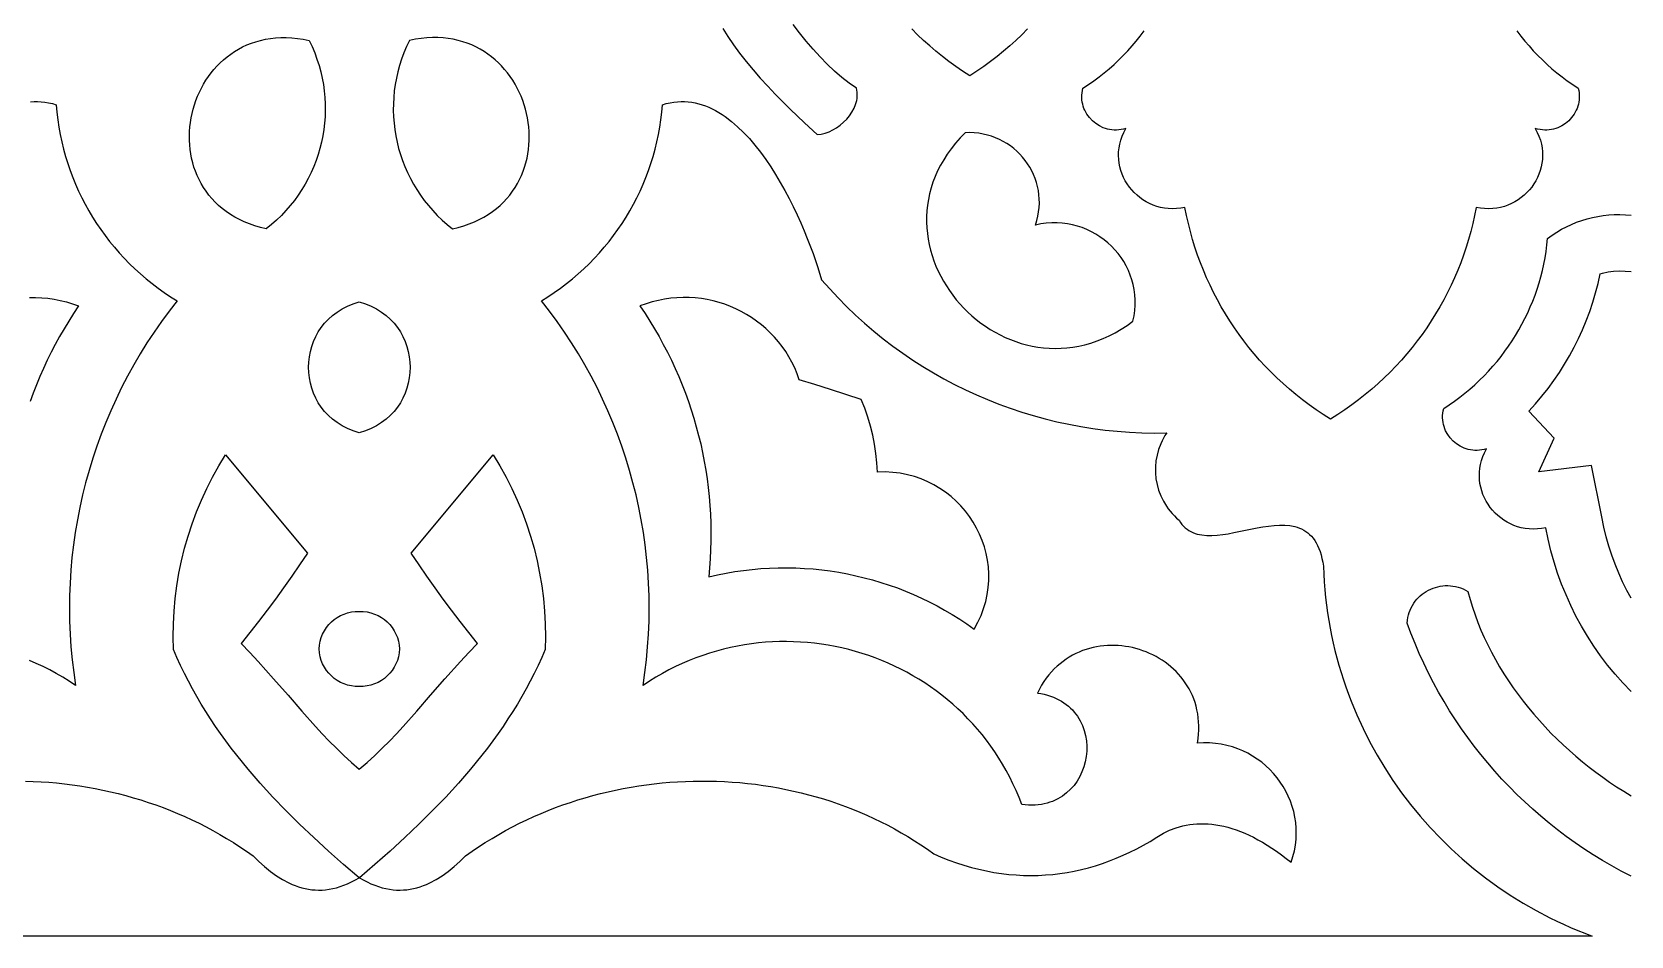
# Model space of a CAD drawing. Extents: x 50 to 3710, y -977 to -877.
# Drawn here: x 2404.8 to 2490, y -977.1 to -928.9 of the extents above; entities that cross this region are included whole.
import ezdxf

# ---------------------------------------------------------------- set-up
doc = ezdxf.new("R2010")
doc.units = 0
doc.layers.add('LAYER_1', color=18, linetype='CONTINUOUS')

msp = doc.modelspace()

# ---------------------------------------------------------------- linework, layer by layer
at = {"layer": 'LAYER_1'}
for points in [[(2441.572, -928.699), (2441.84, -929.126), (2442.14, -929.561), (2442.468, -930.004), (2442.82, -930.449), (2443.191, -930.894), (2443.577, -931.336), (2443.972, -931.77), (2444.372, -932.195), (2444.772, -932.606), (2445.168, -933), (2445.928, -933.724), (2446.614, -934.341), (2446.822, -934.319), (2447.031, -934.27), (2447.24, -934.196), (2447.445, -934.099), (2447.645, -933.981), (2447.836, -933.844), (2448.015, -933.69), (2448.182, -933.521), (2448.331, -933.34), (2448.462, -933.147), (2448.572, -932.946), (2448.657, -932.738), (2448.716, -932.525), (2448.734, -932.417), (2448.745, -932.309), (2448.748, -932.2), (2448.742, -932.092), (2448.728, -931.984), (2448.705, -931.876), (2448.313, -931.607), (2447.921, -931.303), (2447.53, -930.966), (2447.143, -930.601), (2446.762, -930.211), (2446.389, -929.8), (2446.025, -929.371), (2445.673, -928.927), (2445.334, -928.473)], [(2457.821, -928.717), (2457.514, -929.025), (2457.197, -929.326), (2456.871, -929.62), (2456.537, -929.906), (2456.194, -930.185), (2455.843, -930.456), (2455.483, -930.72), (2455.115, -930.975), (2454.738, -931.222), (2454.362, -930.975), (2453.994, -930.72), (2453.634, -930.456), (2453.283, -930.185), (2452.94, -929.906), (2452.606, -929.62), (2452.28, -929.326), (2451.963, -929.025), (2451.655, -928.717)], [(2483.908, -928.822), (2484.114, -929.094), (2484.328, -929.361), (2484.55, -929.623), (2484.78, -929.878), (2485.017, -930.127), (2485.261, -930.37), (2485.513, -930.606), (2485.772, -930.835), (2486.038, -931.058), (2486.312, -931.273), (2486.592, -931.482), (2486.879, -931.683), (2487.172, -931.876), (2487.2, -932.002), (2487.219, -932.127), (2487.228, -932.251), (2487.229, -932.373), (2487.222, -932.493), (2487.206, -932.611), (2487.183, -932.726), (2487.152, -932.839), (2487.113, -932.949), (2487.068, -933.055), (2486.958, -933.257), (2486.823, -933.443), (2486.666, -933.61), (2486.489, -933.757), (2486.294, -933.881), (2486.084, -933.98), (2485.974, -934.019), (2485.861, -934.052), (2485.745, -934.077), (2485.627, -934.094), (2485.507, -934.104), (2485.385, -934.106), (2485.261, -934.099), (2485.137, -934.084), (2485.011, -934.06), (2484.884, -934.026), (2484.992, -934.23), (2485.082, -934.436), (2485.154, -934.643), (2485.208, -934.851), (2485.246, -935.058), (2485.267, -935.265), (2485.273, -935.47), (2485.263, -935.673), (2485.238, -935.873), (2485.199, -936.07), (2485.147, -936.263), (2485.08, -936.451), (2485.002, -936.634), (2484.91, -936.811), (2484.807, -936.981), (2484.693, -937.144), (2484.568, -937.299), (2484.432, -937.445), (2484.287, -937.582), (2484.132, -937.71), (2483.968, -937.826), (2483.797, -937.932), (2483.617, -938.026), (2483.43, -938.107), (2483.236, -938.175), (2483.036, -938.229), (2482.83, -938.269), (2482.618, -938.294), (2482.402, -938.303), (2482.182, -938.296), (2481.957, -938.271), (2481.729, -938.229), (2481.645, -938.662), (2481.549, -939.091), (2481.442, -939.517), (2481.325, -939.939), (2481.196, -940.357), (2481.057, -940.771), (2480.908, -941.18), (2480.748, -941.585), (2480.578, -941.986), (2480.397, -942.382), (2480.206, -942.772), (2480.005, -943.158), (2479.793, -943.538), (2479.572, -943.913), (2479.341, -944.282), (2479.1, -944.646), (2478.849, -945.003), (2478.589, -945.354), (2478.319, -945.699), (2478.039, -946.037), (2477.75, -946.369), (2477.452, -946.694), (2477.144, -947.012), (2476.827, -947.322), (2476.501, -947.625), (2476.166, -947.921), (2475.822, -948.209), (2475.47, -948.489), (2475.108, -948.761), (2474.738, -949.025), (2474.359, -949.28), (2473.971, -949.527), (2473.584, -949.28), (2473.205, -949.025), (2472.835, -948.761), (2472.473, -948.489), (2472.12, -948.209), (2471.776, -947.921), (2471.441, -947.625), (2471.115, -947.322), (2470.799, -947.012), (2470.491, -946.694), (2470.192, -946.369), (2469.903, -946.037), (2469.624, -945.699), (2469.354, -945.354), (2469.093, -945.003), (2468.843, -944.646), (2468.602, -944.282), (2468.37, -943.913), (2468.149, -943.538), (2467.938, -943.158), (2467.737, -942.772), (2467.546, -942.382), (2467.365, -941.986), (2467.195, -941.585), (2467.035, -941.18), (2466.885, -940.771), (2466.746, -940.357), (2466.618, -939.939), (2466.5, -939.517), (2466.394, -939.091), (2466.298, -938.662), (2466.213, -938.229), (2465.985, -938.271), (2465.761, -938.296), (2465.541, -938.303), (2465.324, -938.294), (2465.113, -938.269), (2464.907, -938.229), (2464.707, -938.175), (2464.513, -938.107), (2464.326, -938.026), (2464.146, -937.932), (2463.974, -937.826), (2463.811, -937.71), (2463.656, -937.582), (2463.511, -937.445), (2463.375, -937.299), (2463.25, -937.144), (2463.135, -936.981), (2463.032, -936.811), (2462.941, -936.634), (2462.862, -936.451), (2462.796, -936.263), (2462.743, -936.07), (2462.704, -935.873), (2462.68, -935.673), (2462.67, -935.47), (2462.675, -935.265), (2462.697, -935.058), (2462.734, -934.851), (2462.789, -934.643), (2462.861, -934.436), (2462.95, -934.23), (2463.058, -934.026), (2462.932, -934.06), (2462.806, -934.084), (2462.681, -934.099), (2462.558, -934.106), (2462.435, -934.104), (2462.315, -934.094), (2462.197, -934.077), (2462.081, -934.052), (2461.968, -934.019), (2461.858, -933.98), (2461.648, -933.881), (2461.454, -933.757), (2461.277, -933.61), (2461.12, -933.443), (2460.985, -933.257), (2460.874, -933.055), (2460.829, -932.949), (2460.791, -932.839), (2460.76, -932.726), (2460.736, -932.611), (2460.721, -932.493), (2460.713, -932.373), (2460.714, -932.251), (2460.724, -932.127), (2460.743, -932.002), (2460.77, -931.876), (2461.064, -931.683), (2461.351, -931.482), (2461.631, -931.273), (2461.904, -931.058), (2462.17, -930.835), (2462.429, -930.606), (2462.681, -930.37), (2462.926, -930.127), (2463.163, -929.878), (2463.392, -929.623), (2463.614, -929.361), (2463.828, -929.094), (2464.034, -928.822)], [(2404.407, -968.822), (2404.823, -968.835), (2405.238, -968.856), (2405.654, -968.885), (2406.068, -968.921), (2406.483, -968.965), (2406.896, -969.016), (2407.308, -969.075), (2407.72, -969.142), (2408.13, -969.217), (2408.539, -969.299), (2408.946, -969.389), (2409.352, -969.487), (2409.755, -969.592), (2410.157, -969.705), (2410.557, -969.826), (2410.954, -969.955), (2411.349, -970.091), (2411.741, -970.234), (2412.131, -970.386), (2412.517, -970.545), (2412.901, -970.712), (2413.281, -970.886), (2413.658, -971.069), (2414.032, -971.259), (2414.402, -971.456), (2414.768, -971.661), (2415.13, -971.874), (2415.488, -972.095), (2415.842, -972.323), (2416.191, -972.559), (2416.536, -972.803), (2416.842, -973.102), (2417.152, -973.381), (2417.468, -973.637), (2417.788, -973.869), (2418.115, -974.074), (2418.447, -974.25), (2418.616, -974.327), (2418.786, -974.396), (2418.959, -974.457), (2419.133, -974.509), (2419.308, -974.552), (2419.486, -974.586), (2419.666, -974.611), (2419.847, -974.627), (2420.031, -974.632), (2420.217, -974.628), (2420.405, -974.613), (2420.595, -974.588), (2420.787, -974.551), (2420.982, -974.504), (2421.179, -974.445), (2421.379, -974.374), (2421.581, -974.292), (2421.785, -974.197), (2421.992, -974.09), (2422.202, -973.97), (2421.368, -973.26), (2420.56, -972.549), (2419.777, -971.835), (2419.022, -971.118), (2418.294, -970.396), (2417.594, -969.669), (2416.922, -968.934), (2416.281, -968.191), (2415.971, -967.816), (2415.669, -967.438), (2415.375, -967.058), (2415.089, -966.676), (2414.81, -966.29), (2414.54, -965.901), (2414.278, -965.509), (2414.024, -965.113), (2413.778, -964.714), (2413.541, -964.311), (2413.312, -963.905), (2413.091, -963.494), (2412.879, -963.08), (2412.676, -962.661), (2412.482, -962.238), (2412.297, -961.81), (2412.281, -961.124), (2412.292, -960.44), (2412.328, -959.759), (2412.39, -959.08), (2412.478, -958.405), (2412.59, -957.734), (2412.728, -957.068), (2412.891, -956.408), (2413.078, -955.755), (2413.29, -955.108), (2413.527, -954.47), (2413.787, -953.839), (2414.072, -953.218), (2414.38, -952.607), (2414.712, -952.006), (2415.067, -951.416), (2419.436, -956.666), (2419.021, -957.286), (2418.598, -957.902), (2418.168, -958.512), (2417.729, -959.116), (2417.283, -959.715), (2416.83, -960.309), (2416.368, -960.897), (2415.899, -961.479), (2416.366, -961.967), (2416.809, -962.443), (2417.636, -963.364), (2418.405, -964.246), (2419.139, -965.092), (2419.863, -965.905), (2420.227, -966.301), (2420.598, -966.69), (2420.978, -967.073), (2421.37, -967.45), (2421.778, -967.821), (2422.203, -968.187), (2422.628, -967.821), (2423.035, -967.45), (2423.427, -967.073), (2423.807, -966.69), (2424.178, -966.301), (2424.543, -965.905), (2425.266, -965.092), (2426, -964.246), (2426.769, -963.364), (2427.596, -962.443), (2428.039, -961.967), (2428.506, -961.479), (2428.037, -960.897), (2427.576, -960.309), (2427.122, -959.715), (2426.676, -959.116), (2426.238, -958.512), (2425.807, -957.902), (2425.384, -957.286), (2424.969, -956.666), (2429.338, -951.416), (2429.693, -952.006), (2430.025, -952.607), (2430.334, -953.218), (2430.618, -953.839), (2430.879, -954.47), (2431.115, -955.108), (2431.327, -955.755), (2431.515, -956.408), (2431.677, -957.068), (2431.815, -957.734), (2431.928, -958.405), (2432.015, -959.08), (2432.077, -959.759), (2432.113, -960.44), (2432.124, -961.124), (2432.108, -961.81), (2431.923, -962.238), (2431.729, -962.661), (2431.526, -963.08), (2431.314, -963.494), (2431.094, -963.905), (2430.865, -964.311), (2430.627, -964.714), (2430.382, -965.113), (2430.127, -965.509), (2429.865, -965.901), (2429.595, -966.29), (2429.316, -966.676), (2429.03, -967.058), (2428.736, -967.438), (2428.125, -968.191), (2427.483, -968.934), (2426.812, -969.669), (2426.112, -970.396), (2425.383, -971.118), (2424.628, -971.835), (2423.846, -972.549), (2423.037, -973.26), (2422.204, -973.97), (2422.413, -974.09), (2422.62, -974.197), (2422.825, -974.292), (2423.027, -974.374), (2423.226, -974.445), (2423.423, -974.504), (2423.618, -974.551), (2423.81, -974.588), (2424, -974.613), (2424.188, -974.628), (2424.374, -974.632), (2424.558, -974.627), (2424.74, -974.611), (2424.919, -974.586), (2425.097, -974.552), (2425.273, -974.509), (2425.447, -974.457), (2425.619, -974.396), (2425.789, -974.327), (2425.958, -974.25), (2426.291, -974.074), (2426.617, -973.869), (2426.938, -973.637), (2427.253, -973.381), (2427.563, -973.102), (2427.869, -972.803), (2428.214, -972.559), (2428.563, -972.323), (2428.917, -972.095), (2429.275, -971.874), (2429.637, -971.661), (2430.003, -971.456), (2430.373, -971.259), (2430.747, -971.069), (2431.124, -970.886), (2431.504, -970.712), (2431.888, -970.545), (2432.275, -970.386), (2432.664, -970.234), (2433.056, -970.091), (2433.451, -969.955), (2433.849, -969.826), (2434.248, -969.705), (2434.65, -969.592), (2435.054, -969.487), (2435.459, -969.389), (2435.866, -969.299), (2436.275, -969.217), (2436.685, -969.142), (2437.097, -969.075), (2437.509, -969.016), (2437.923, -968.965), (2438.337, -968.921), (2438.752, -968.885), (2439.167, -968.856), (2439.583, -968.835), (2439.998, -968.822), (2440.414, -968.817), (2440.83, -968.819), (2441.245, -968.829), (2441.66, -968.846), (2442.074, -968.871), (2442.488, -968.904), (2442.9, -968.945), (2443.312, -968.993), (2443.722, -969.049), (2444.132, -969.113), (2444.539, -969.184), (2444.945, -969.263), (2445.349, -969.35), (2445.751, -969.444), (2446.151, -969.546), (2446.549, -969.656), (2446.944, -969.773), (2447.337, -969.898), (2447.727, -970.031), (2448.115, -970.171), (2448.499, -970.319), (2448.88, -970.475), (2449.258, -970.639), (2449.632, -970.81), (2450.002, -970.988), (2450.369, -971.175), (2450.732, -971.369), (2451.091, -971.571), (2451.446, -971.78), (2451.796, -971.997), (2452.141, -972.222), (2452.482, -972.455), (2452.819, -972.695), (2453.223, -972.869), (2453.627, -973.028), (2454.03, -973.173), (2454.432, -973.304), (2454.833, -973.421), (2455.233, -973.523), (2455.632, -973.611), (2456.03, -973.686), (2456.426, -973.747), (2456.821, -973.794), (2457.215, -973.827), (2457.608, -973.847), (2457.999, -973.854), (2458.388, -973.847), (2458.776, -973.827), (2459.162, -973.795), (2459.546, -973.749), (2459.929, -973.691), (2460.309, -973.62), (2460.688, -973.536), (2461.065, -973.44), (2461.44, -973.332), (2461.812, -973.211), (2462.183, -973.078), (2462.551, -972.933), (2462.917, -972.777), (2463.28, -972.608), (2463.641, -972.428), (2464, -972.236), (2464.356, -972.033), (2464.709, -971.818), (2465.06, -971.593), (2465.393, -971.44), (2465.738, -971.313), (2465.915, -971.259), (2466.095, -971.213), (2466.278, -971.174), (2466.465, -971.142), (2466.654, -971.118), (2466.846, -971.102), (2467.041, -971.094), (2467.239, -971.095), (2467.441, -971.104), (2467.645, -971.121), (2467.853, -971.147), (2468.063, -971.183), (2468.277, -971.228), (2468.494, -971.282), (2468.715, -971.346), (2468.938, -971.42), (2469.165, -971.503), (2469.394, -971.598), (2469.627, -971.702), (2469.864, -971.818), (2470.103, -971.944), (2470.346, -972.081), (2470.592, -972.23), (2470.841, -972.39), (2471.094, -972.562), (2471.349, -972.746), (2471.609, -972.941), (2471.871, -973.15), (2471.968, -972.842), (2472.043, -972.536), (2472.097, -972.23), (2472.131, -971.925), (2472.144, -971.623), (2472.138, -971.323), (2472.113, -971.028), (2472.069, -970.736), (2472.008, -970.45), (2471.929, -970.169), (2471.833, -969.894), (2471.721, -969.626), (2471.593, -969.366), (2471.45, -969.115), (2471.292, -968.872), (2471.12, -968.639), (2470.934, -968.417), (2470.736, -968.206), (2470.524, -968.006), (2470.301, -967.819), (2470.066, -967.645), (2469.82, -967.485), (2469.564, -967.339), (2469.298, -967.209), (2469.022, -967.094), (2468.738, -966.996), (2468.445, -966.915), (2468.145, -966.852), (2467.837, -966.808), (2467.523, -966.783), (2467.202, -966.778), (2466.876, -966.793), (2466.912, -966.557), (2466.935, -966.324), (2466.948, -966.097), (2466.949, -965.873), (2466.94, -965.655), (2466.921, -965.441), (2466.892, -965.231), (2466.853, -965.027), (2466.805, -964.827), (2466.748, -964.632), (2466.681, -964.443), (2466.607, -964.259), (2466.524, -964.08), (2466.433, -963.906), (2466.335, -963.738), (2466.229, -963.575), (2466.117, -963.418), (2465.997, -963.267), (2465.872, -963.122), (2465.74, -962.982), (2465.602, -962.849), (2465.459, -962.722), (2465.31, -962.601), (2465.157, -962.486), (2464.999, -962.378), (2464.836, -962.276), (2464.669, -962.181), (2464.499, -962.092), (2464.325, -962.01), (2464.148, -961.936), (2463.968, -961.868), (2463.786, -961.807), (2463.601, -961.753), (2463.414, -961.706), (2463.226, -961.667), (2463.036, -961.635), (2462.845, -961.611), (2462.653, -961.594), (2462.461, -961.585), (2462.268, -961.584), (2462.076, -961.59), (2461.883, -961.605), (2461.692, -961.628), (2461.501, -961.658), (2461.312, -961.697), (2461.124, -961.745), (2460.938, -961.801), (2460.754, -961.865), (2460.573, -961.938), (2460.394, -962.019), (2460.219, -962.11), (2460.046, -962.209), (2459.878, -962.317), (2459.713, -962.435), (2459.552, -962.561), (2459.396, -962.697), (2459.245, -962.842), (2459.098, -962.997), (2458.957, -963.161), (2458.822, -963.334), (2458.693, -963.518), (2458.57, -963.711), (2458.453, -963.914), (2458.344, -964.127), (2458.529, -964.157), (2458.707, -964.194), (2458.878, -964.239), (2459.042, -964.29), (2459.199, -964.349), (2459.349, -964.414), (2459.492, -964.485), (2459.628, -964.562), (2459.758, -964.645), (2459.88, -964.734), (2459.996, -964.828), (2460.106, -964.926), (2460.208, -965.029), (2460.304, -965.137), (2460.477, -965.364), (2460.623, -965.606), (2460.744, -965.859), (2460.839, -966.122), (2460.909, -966.393), (2460.955, -966.67), (2460.976, -966.95), (2460.972, -967.231), (2460.945, -967.511), (2460.894, -967.788), (2460.82, -968.059), (2460.723, -968.323), (2460.604, -968.577), (2460.462, -968.819), (2460.298, -969.047), (2460.112, -969.259), (2459.905, -969.452), (2459.793, -969.541), (2459.676, -969.625), (2459.554, -969.703), (2459.427, -969.775), (2459.295, -969.841), (2459.157, -969.9), (2459.015, -969.952), (2458.867, -969.998), (2458.715, -970.036), (2458.557, -970.066), (2458.395, -970.089), (2458.228, -970.103), (2458.056, -970.109), (2457.879, -970.106), (2457.698, -970.095), (2457.511, -970.074), (2457.366, -969.697), (2457.21, -969.327), (2457.045, -968.965), (2456.87, -968.611), (2456.686, -968.264), (2456.493, -967.924), (2456.291, -967.592), (2456.08, -967.269), (2455.861, -966.953), (2455.633, -966.644), (2455.398, -966.344), (2455.155, -966.052), (2454.904, -965.768), (2454.646, -965.493), (2454.381, -965.225), (2454.109, -964.966), (2453.83, -964.715), (2453.545, -964.473), (2453.253, -964.239), (2452.956, -964.014), (2452.653, -963.798), (2452.344, -963.59), (2452.03, -963.392), (2451.711, -963.202), (2451.387, -963.021), (2451.059, -962.849), (2450.726, -962.687), (2450.388, -962.533), (2450.047, -962.389), (2449.702, -962.254), (2449.353, -962.128), (2449.002, -962.012), (2448.647, -961.906), (2448.289, -961.809), (2447.928, -961.722), (2447.565, -961.644), (2447.2, -961.577), (2446.833, -961.519), (2446.464, -961.471), (2446.094, -961.433), (2445.722, -961.405), (2445.35, -961.388), (2444.976, -961.381), (2444.602, -961.384), (2444.227, -961.397), (2443.852, -961.421), (2443.477, -961.455), (2443.103, -961.5), (2442.728, -961.556), (2442.355, -961.622), (2441.982, -961.699), (2441.611, -961.788), (2441.241, -961.886), (2440.872, -961.996), (2440.506, -962.118), (2440.141, -962.25), (2439.779, -962.393), (2439.419, -962.548), (2439.062, -962.714), (2438.707, -962.892), (2438.356, -963.081), (2438.009, -963.281), (2437.664, -963.493), (2437.324, -963.717), (2437.425, -963.035), (2437.507, -962.351), (2437.571, -961.668), (2437.617, -960.984), (2437.645, -960.301), (2437.655, -959.619), (2437.648, -958.937), (2437.622, -958.258), (2437.579, -957.58), (2437.518, -956.903), (2437.44, -956.23), (2437.345, -955.559), (2437.232, -954.891), (2437.102, -954.226), (2436.954, -953.565), (2436.79, -952.909), (2436.609, -952.256), (2436.411, -951.608), (2436.196, -950.965), (2435.964, -950.328), (2435.716, -949.696), (2435.451, -949.07), (2435.17, -948.451), (2434.872, -947.838), (2434.559, -947.232), (2434.228, -946.633), (2433.882, -946.042), (2433.52, -945.459), (2433.142, -944.884), (2432.748, -944.318), (2432.338, -943.761), (2431.913, -943.212), (2432.259, -942.996), (2432.597, -942.77), (2432.927, -942.535), (2433.249, -942.291), (2433.563, -942.038), (2433.868, -941.777), (2434.164, -941.508), (2434.452, -941.231), (2434.73, -940.946), (2435, -940.653), (2435.26, -940.353), (2435.512, -940.046), (2435.753, -939.732), (2435.985, -939.411), (2436.208, -939.084), (2436.42, -938.751), (2436.623, -938.412), (2436.815, -938.067), (2436.997, -937.716), (2437.169, -937.36), (2437.33, -936.999), (2437.48, -936.633), (2437.619, -936.263), (2437.748, -935.888), (2437.865, -935.509), (2437.972, -935.125), (2438.066, -934.738), (2438.15, -934.348), (2438.221, -933.954), (2438.281, -933.557), (2438.329, -933.157), (2438.365, -932.755), (2438.565, -932.697), (2438.763, -932.651), (2438.961, -932.617), (2439.156, -932.596), (2439.35, -932.586), (2439.542, -932.588), (2439.733, -932.601), (2439.922, -932.624), (2440.109, -932.659), (2440.294, -932.703), (2440.478, -932.757), (2440.659, -932.821), (2440.839, -932.895), (2441.017, -932.977), (2441.193, -933.068), (2441.367, -933.168), (2441.539, -933.276), (2441.709, -933.392), (2442.043, -933.645), (2442.369, -933.927), (2442.686, -934.234), (2442.994, -934.564), (2443.293, -934.916), (2443.583, -935.285), (2443.863, -935.671), (2444.133, -936.07), (2444.393, -936.481), (2444.643, -936.9), (2444.882, -937.326), (2445.111, -937.757), (2445.328, -938.189), (2445.534, -938.62), (2445.728, -939.049), (2445.911, -939.472), (2446.082, -939.888), (2446.386, -940.687), (2446.639, -941.427), (2446.84, -942.088), (2447.274, -942.58), (2447.72, -943.058), (2448.179, -943.522), (2448.649, -943.972), (2449.131, -944.408), (2449.624, -944.83), (2450.129, -945.237), (2450.643, -945.629), (2451.168, -946.007), (2451.702, -946.37), (2452.246, -946.718), (2452.799, -947.05), (2453.361, -947.367), (2453.931, -947.669), (2454.509, -947.955), (2455.095, -948.225), (2455.689, -948.479), (2456.289, -948.716), (2456.896, -948.938), (2457.509, -949.143), (2458.129, -949.331), (2458.754, -949.502), (2459.384, -949.657), (2460.019, -949.794), (2460.659, -949.914), (2461.303, -950.017), (2461.951, -950.102), (2462.602, -950.169), (2463.257, -950.219), (2463.915, -950.25), (2464.575, -950.263), (2465.237, -950.258), (2465.147, -950.397), (2465.064, -950.54), (2464.989, -950.685), (2464.921, -950.832), (2464.807, -951.133), (2464.722, -951.44), (2464.665, -951.752), (2464.637, -952.067), (2464.638, -952.382), (2464.667, -952.695), (2464.724, -953.005), (2464.809, -953.309), (2464.921, -953.606), (2465.062, -953.893), (2465.229, -954.169), (2465.323, -954.302), (2465.424, -954.431), (2465.531, -954.557), (2465.645, -954.678), (2465.766, -954.795), (2465.894, -954.907), (2465.969, -955.025), (2466.049, -955.132), (2466.135, -955.228), (2466.226, -955.315), (2466.322, -955.392), (2466.423, -955.46), (2466.528, -955.519), (2466.638, -955.57), (2466.752, -955.613), (2466.87, -955.649), (2467.116, -955.698), (2467.377, -955.723), (2467.649, -955.725), (2467.931, -955.708), (2468.222, -955.675), (2468.52, -955.629), (2468.824, -955.574), (2469.441, -955.448), (2470.061, -955.322), (2470.368, -955.267), (2470.671, -955.221), (2470.968, -955.188), (2471.258, -955.172), (2471.54, -955.174), (2471.81, -955.198), (2472.069, -955.248), (2472.194, -955.284), (2472.314, -955.327), (2472.431, -955.378), (2472.544, -955.437), (2472.653, -955.505), (2472.757, -955.583), (2472.857, -955.669), (2472.952, -955.766), (2473.042, -955.873), (2473.127, -955.991), (2473.206, -956.12), (2473.28, -956.26), (2473.348, -956.413), (2473.41, -956.578), (2473.466, -956.755), (2473.515, -956.946), (2473.558, -957.15), (2473.594, -957.368), (2473.611, -957.787), (2473.636, -958.204), (2473.668, -958.619), (2473.709, -959.031), (2473.757, -959.442), (2473.814, -959.851), (2473.877, -960.257), (2473.949, -960.661), (2474.028, -961.063), (2474.114, -961.462), (2474.208, -961.858), (2474.309, -962.252), (2474.417, -962.643), (2474.533, -963.031), (2474.655, -963.416), (2474.785, -963.798), (2474.921, -964.177), (2475.065, -964.553), (2475.372, -965.295), (2475.706, -966.024), (2476.066, -966.738), (2476.452, -967.438), (2476.863, -968.122), (2477.299, -968.79), (2477.758, -969.442), (2478.241, -970.076), (2478.747, -970.692), (2479.275, -971.29), (2479.825, -971.868), (2480.396, -972.427), (2480.987, -972.965), (2481.599, -973.482), (2482.23, -973.977), (2482.88, -974.45), (2483.549, -974.9), (2484.235, -975.326), (2484.939, -975.728), (2485.659, -976.106), (2486.026, -976.285), (2486.396, -976.457), (2486.77, -976.623), (2487.148, -976.783), (2487.53, -976.936), (2487.916, -977.082), (2422.203, -977.082), (2356.489, -977.082)], [(2404.673, -932.601), (2404.863, -932.588), (2405.055, -932.586), (2405.249, -932.596), (2405.445, -932.617), (2405.642, -932.651), (2405.841, -932.697), (2406.041, -932.755), (2406.076, -933.157), (2406.124, -933.557), (2406.184, -933.954), (2406.256, -934.348), (2406.339, -934.738), (2406.434, -935.125), (2406.54, -935.509), (2406.657, -935.888), (2406.786, -936.263), (2406.925, -936.633), (2407.076, -936.999), (2407.237, -937.36), (2407.408, -937.716), (2407.59, -938.067), (2407.783, -938.412), (2407.985, -938.751), (2408.198, -939.084), (2408.42, -939.411), (2408.652, -939.732), (2408.894, -940.046), (2409.145, -940.353), (2409.405, -940.653), (2409.675, -940.946), (2409.954, -941.231), (2410.241, -941.508), (2410.538, -941.777), (2410.843, -942.038), (2411.156, -942.291), (2411.478, -942.535), (2411.808, -942.77), (2412.146, -942.996), (2412.492, -943.212), (2412.067, -943.761), (2411.657, -944.318), (2411.263, -944.884), (2410.885, -945.459), (2410.523, -946.042), (2410.177, -946.633), (2409.847, -947.232), (2409.533, -947.838), (2409.235, -948.451), (2408.954, -949.07), (2408.689, -949.696), (2408.441, -950.328), (2408.209, -950.965), (2407.995, -951.608), (2407.796, -952.256), (2407.615, -952.909), (2407.451, -953.565), (2407.304, -954.226), (2407.174, -954.891), (2407.061, -955.559), (2406.965, -956.23), (2406.887, -956.903), (2406.826, -957.58), (2406.783, -958.258), (2406.758, -958.937), (2406.75, -959.619), (2406.76, -960.301), (2406.788, -960.984), (2406.834, -961.668), (2406.898, -962.351), (2406.981, -963.035), (2407.081, -963.717), (2406.741, -963.493), (2406.397, -963.281), (2406.049, -963.081), (2405.698, -962.892), (2405.344, -962.714), (2404.986, -962.548), (2404.627, -962.393)], [(2489.987, -964.047), (2489.552, -963.59), (2489.136, -963.118), (2488.74, -962.633), (2488.363, -962.134), (2488.005, -961.623), (2487.668, -961.1), (2487.351, -960.565), (2487.054, -960.019), (2486.778, -959.462), (2486.523, -958.896), (2486.29, -958.319), (2486.077, -957.734), (2485.886, -957.14), (2485.717, -956.537), (2485.57, -955.927), (2485.446, -955.31), (2485.218, -955.352), (2484.994, -955.377), (2484.773, -955.384), (2484.557, -955.375), (2484.346, -955.35), (2484.14, -955.31), (2483.939, -955.256), (2483.746, -955.188), (2483.559, -955.107), (2483.379, -955.013), (2483.207, -954.907), (2483.043, -954.791), (2482.889, -954.663), (2482.743, -954.526), (2482.608, -954.38), (2482.483, -954.225), (2482.368, -954.062), (2482.265, -953.892), (2482.174, -953.715), (2482.095, -953.532), (2482.029, -953.344), (2481.976, -953.151), (2481.937, -952.954), (2481.912, -952.754), (2481.903, -952.551), (2481.908, -952.346), (2481.93, -952.139), (2481.967, -951.932), (2482.022, -951.724), (2482.094, -951.517), (2482.183, -951.311), (2482.291, -951.107), (2482.165, -951.141), (2482.039, -951.165), (2481.914, -951.18), (2481.79, -951.187), (2481.668, -951.185), (2481.548, -951.176), (2481.43, -951.158), (2481.314, -951.133), (2481.201, -951.1), (2481.091, -951.061), (2480.881, -950.962), (2480.686, -950.838), (2480.509, -950.691), (2480.352, -950.524), (2480.217, -950.338), (2480.107, -950.136), (2480.062, -950.03), (2480.024, -949.92), (2479.993, -949.807), (2479.969, -949.692), (2479.954, -949.574), (2479.946, -949.454), (2479.947, -949.332), (2479.957, -949.208), (2479.975, -949.083), (2480.003, -948.957), (2480.297, -948.764), (2480.584, -948.563), (2480.864, -948.355), (2481.137, -948.139), (2481.403, -947.916), (2481.662, -947.687), (2481.914, -947.451), (2482.159, -947.208), (2482.396, -946.959), (2482.625, -946.704), (2482.847, -946.443), (2483.061, -946.175), (2483.267, -945.903), (2483.465, -945.625), (2483.656, -945.341), (2483.838, -945.053), (2484.011, -944.759), (2484.176, -944.461), (2484.333, -944.158), (2484.481, -943.851), (2484.62, -943.54), (2484.751, -943.224), (2484.872, -942.905), (2484.985, -942.582), (2485.088, -942.255), (2485.182, -941.926), (2485.266, -941.593), (2485.341, -941.257), (2485.407, -940.918), (2485.462, -940.576), (2485.508, -940.233), (2485.544, -939.887), (2485.785, -939.711), (2486.033, -939.548), (2486.288, -939.398), (2486.549, -939.26), (2486.816, -939.135), (2487.088, -939.024), (2487.365, -938.925), (2487.646, -938.84), (2487.93, -938.768), (2488.219, -938.709), (2488.509, -938.665), (2488.802, -938.634), (2489.097, -938.616), (2489.393, -938.613), (2489.69, -938.624), (2489.987, -938.649)], [(2489.987, -959.06), (2489.765, -958.652), (2489.539, -958.196), (2489.33, -957.73), (2489.138, -957.257), (2488.963, -956.776), (2488.806, -956.287), (2488.667, -955.791), (2488.546, -955.288), (2488.432, -954.725), (2487.88, -951.989), (2485.07, -952.333), (2485.885, -950.541), (2484.544, -949.089), (2484.898, -948.7), (2485.238, -948.3), (2485.563, -947.889), (2485.873, -947.468), (2486.168, -947.038), (2486.447, -946.598), (2486.711, -946.149), (2486.959, -945.691), (2487.19, -945.226), (2487.405, -944.753), (2487.604, -944.272), (2487.786, -943.784), (2487.951, -943.29), (2488.099, -942.79), (2488.229, -942.285), (2488.341, -941.774), (2488.473, -941.73), (2488.762, -941.665), (2489.055, -941.627), (2489.353, -941.616), (2489.987, -941.655)], [(2404.619, -943.039), (2404.945, -943.035), (2405.274, -943.048), (2405.603, -943.077), (2405.932, -943.124), (2406.262, -943.188), (2406.59, -943.269), (2406.917, -943.369), (2407.242, -943.487), (2406.974, -943.887), (2406.716, -944.292), (2406.467, -944.701), (2406.228, -945.116), (2405.998, -945.534), (2405.778, -945.957), (2405.568, -946.384), (2405.367, -946.815), (2405.177, -947.25), (2404.996, -947.689), (2404.824, -948.131), (2404.663, -948.576)], [(2489.987, -973.893), (2489.47, -973.623), (2488.961, -973.342), (2488.459, -973.049), (2487.966, -972.745), (2487.48, -972.43), (2487.003, -972.104), (2486.534, -971.768), (2486.074, -971.421), (2485.622, -971.063), (2485.18, -970.696), (2484.746, -970.318), (2484.322, -969.931), (2483.908, -969.534), (2483.503, -969.128), (2483.107, -968.712), (2482.722, -968.287), (2482.347, -967.853), (2481.982, -967.411), (2481.628, -966.959), (2481.285, -966.5), (2480.952, -966.032), (2480.63, -965.556), (2480.32, -965.072), (2480.02, -964.581), (2479.733, -964.082), (2479.457, -963.575), (2479.193, -963.062), (2478.941, -962.541), (2478.701, -962.014), (2478.473, -961.479), (2478.258, -960.939), (2478.056, -960.392), (2478.069, -960.244), (2478.091, -960.101), (2478.122, -959.962), (2478.162, -959.828), (2478.211, -959.698), (2478.267, -959.574), (2478.331, -959.454), (2478.403, -959.34), (2478.481, -959.231), (2478.566, -959.128), (2478.657, -959.031), (2478.754, -958.94), (2478.856, -958.855), (2478.963, -958.777), (2479.074, -958.705), (2479.19, -958.641), (2479.31, -958.583), (2479.433, -958.533), (2479.559, -958.491), (2479.687, -958.456), (2479.818, -958.429), (2479.951, -958.41), (2480.085, -958.399), (2480.22, -958.397), (2480.357, -958.404), (2480.493, -958.42), (2480.629, -958.444), (2480.765, -958.478), (2480.9, -958.522), (2481.034, -958.575), (2481.166, -958.638), (2481.296, -958.712), (2481.409, -959.129), (2481.535, -959.543), (2481.673, -959.954), (2481.824, -960.361), (2481.988, -960.765), (2482.164, -961.165), (2482.351, -961.561), (2482.55, -961.953), (2482.76, -962.34), (2482.981, -962.723), (2483.213, -963.101), (2483.454, -963.474), (2483.706, -963.842), (2483.968, -964.205), (2484.238, -964.562), (2484.518, -964.913), (2484.807, -965.258), (2485.104, -965.598), (2485.409, -965.93), (2485.722, -966.257), (2486.043, -966.577), (2486.371, -966.89), (2486.706, -967.195), (2487.048, -967.494), (2487.396, -967.785), (2487.75, -968.069), (2488.11, -968.344), (2488.476, -968.612), (2488.847, -968.871), (2489.222, -969.122), (2489.603, -969.365), (2489.987, -969.599)]]:
    msp.add_lwpolyline(points, dxfattribs=at)
for points in [[(2417.24, -939.377), (2416.928, -939.3), (2416.629, -939.211), (2416.343, -939.111), (2416.071, -938.999), (2415.811, -938.877), (2415.564, -938.745), (2415.33, -938.603), (2415.108, -938.451), (2414.898, -938.291), (2414.701, -938.123), (2414.517, -937.946), (2414.344, -937.762), (2414.184, -937.571), (2414.035, -937.374), (2413.899, -937.17), (2413.774, -936.961), (2413.66, -936.747), (2413.559, -936.527), (2413.468, -936.304), (2413.389, -936.077), (2413.321, -935.847), (2413.265, -935.613), (2413.219, -935.378), (2413.184, -935.14), (2413.16, -934.901), (2413.147, -934.661), (2413.144, -934.421), (2413.152, -934.18), (2413.17, -933.939), (2413.199, -933.7), (2413.237, -933.462), (2413.286, -933.225), (2413.345, -932.991), (2413.413, -932.759), (2413.491, -932.531), (2413.579, -932.306), (2413.676, -932.085), (2413.783, -931.868), (2413.899, -931.657), (2414.025, -931.451), (2414.159, -931.251), (2414.303, -931.057), (2414.455, -930.87), (2414.617, -930.69), (2414.787, -930.518), (2414.965, -930.355), (2415.152, -930.199), (2415.348, -930.053), (2415.551, -929.917), (2415.763, -929.79), (2415.983, -929.674), (2416.211, -929.569), (2416.447, -929.476), (2416.69, -929.394), (2416.942, -929.324), (2417.2, -929.268), (2417.466, -929.224), (2417.74, -929.194), (2418.021, -929.179), (2418.309, -929.178), (2418.604, -929.192), (2418.905, -929.221), (2419.214, -929.267), (2419.529, -929.329), (2419.684, -929.656), (2419.824, -929.986), (2419.947, -930.32), (2420.056, -930.657), (2420.149, -930.996), (2420.226, -931.336), (2420.289, -931.679), (2420.336, -932.022), (2420.369, -932.366), (2420.387, -932.711), (2420.39, -933.054), (2420.378, -933.397), (2420.352, -933.739), (2420.312, -934.079), (2420.257, -934.417), (2420.188, -934.752), (2420.105, -935.084), (2420.008, -935.412), (2419.897, -935.737), (2419.772, -936.056), (2419.634, -936.371), (2419.482, -936.681), (2419.317, -936.984), (2419.138, -937.282), (2418.946, -937.572), (2418.741, -937.855), (2418.523, -938.131), (2418.292, -938.398), (2418.048, -938.657), (2417.791, -938.907), (2417.522, -939.147)], [(2427.165, -939.377), (2427.477, -939.3), (2427.776, -939.211), (2428.062, -939.111), (2428.335, -938.999), (2428.594, -938.877), (2428.841, -938.745), (2429.076, -938.603), (2429.298, -938.451), (2429.507, -938.291), (2429.704, -938.123), (2429.889, -937.946), (2430.061, -937.762), (2430.222, -937.571), (2430.37, -937.374), (2430.507, -937.17), (2430.632, -936.961), (2430.745, -936.747), (2430.847, -936.527), (2430.937, -936.304), (2431.016, -936.077), (2431.084, -935.847), (2431.141, -935.613), (2431.186, -935.378), (2431.221, -935.14), (2431.245, -934.901), (2431.258, -934.661), (2431.261, -934.421), (2431.253, -934.18), (2431.235, -933.939), (2431.207, -933.7), (2431.168, -933.462), (2431.119, -933.225), (2431.061, -932.991), (2430.992, -932.759), (2430.914, -932.531), (2430.826, -932.306), (2430.729, -932.085), (2430.622, -931.868), (2430.506, -931.657), (2430.38, -931.451), (2430.246, -931.251), (2430.102, -931.057), (2429.95, -930.87), (2429.789, -930.69), (2429.619, -930.518), (2429.44, -930.355), (2429.253, -930.199), (2429.058, -930.053), (2428.854, -929.917), (2428.642, -929.79), (2428.422, -929.674), (2428.194, -929.569), (2427.959, -929.476), (2427.715, -929.394), (2427.464, -929.324), (2427.205, -929.268), (2426.939, -929.224), (2426.665, -929.194), (2426.385, -929.179), (2426.097, -929.178), (2425.802, -929.192), (2425.5, -929.221), (2425.191, -929.267), (2424.876, -929.329), (2424.721, -929.656), (2424.582, -929.986), (2424.458, -930.32), (2424.35, -930.657), (2424.257, -930.996), (2424.179, -931.336), (2424.116, -931.679), (2424.069, -932.022), (2424.036, -932.366), (2424.018, -932.711), (2424.015, -933.054), (2424.027, -933.397), (2424.053, -933.739), (2424.093, -934.079), (2424.148, -934.417), (2424.217, -934.752), (2424.3, -935.084), (2424.397, -935.412), (2424.508, -935.737), (2424.633, -936.056), (2424.771, -936.371), (2424.923, -936.681), (2425.088, -936.984), (2425.267, -937.282), (2425.459, -937.572), (2425.664, -937.855), (2425.882, -938.131), (2426.114, -938.398), (2426.357, -938.657), (2426.614, -938.907), (2426.883, -939.147)], [(2463.44, -944.298), (2463.5, -944.009), (2463.54, -943.723), (2463.56, -943.44), (2463.561, -943.161), (2463.543, -942.886), (2463.507, -942.615), (2463.454, -942.35), (2463.385, -942.09), (2463.299, -941.838), (2463.197, -941.592), (2463.081, -941.354), (2462.95, -941.124), (2462.805, -940.903), (2462.648, -940.692), (2462.477, -940.49), (2462.295, -940.299), (2462.101, -940.12), (2461.897, -939.952), (2461.682, -939.796), (2461.458, -939.654), (2461.225, -939.525), (2460.983, -939.41), (2460.734, -939.311), (2460.477, -939.226), (2460.214, -939.157), (2459.945, -939.105), (2459.67, -939.07), (2459.391, -939.052), (2459.107, -939.053), (2458.82, -939.073), (2458.53, -939.112), (2458.237, -939.172), (2458.311, -938.938), (2458.37, -938.705), (2458.412, -938.472), (2458.439, -938.241), (2458.451, -938.01), (2458.448, -937.782), (2458.43, -937.557), (2458.399, -937.334), (2458.355, -937.115), (2458.297, -936.901), (2458.226, -936.69), (2458.143, -936.485), (2458.048, -936.286), (2457.942, -936.093), (2457.824, -935.906), (2457.696, -935.727), (2457.557, -935.555), (2457.408, -935.391), (2457.25, -935.237), (2457.082, -935.091), (2456.905, -934.955), (2456.72, -934.83), (2456.527, -934.715), (2456.326, -934.611), (2456.118, -934.52), (2455.903, -934.44), (2455.682, -934.373), (2455.454, -934.32), (2455.221, -934.281), (2454.982, -934.256), (2454.739, -934.245), (2454.491, -934.25), (2454.223, -934.53), (2453.975, -934.814), (2453.747, -935.102), (2453.539, -935.394), (2453.35, -935.689), (2453.18, -935.986), (2453.029, -936.286), (2452.895, -936.588), (2452.78, -936.891), (2452.681, -937.196), (2452.6, -937.501), (2452.536, -937.806), (2452.488, -938.112), (2452.456, -938.417), (2452.44, -938.721), (2452.439, -939.025), (2452.453, -939.326), (2452.482, -939.625), (2452.525, -939.922), (2452.581, -940.216), (2452.652, -940.507), (2452.735, -940.795), (2452.831, -941.078), (2452.94, -941.357), (2453.061, -941.631), (2453.194, -941.899), (2453.338, -942.162), (2453.493, -942.42), (2453.659, -942.67), (2453.835, -942.914), (2454.021, -943.151), (2454.217, -943.38), (2454.422, -943.601), (2454.636, -943.813), (2454.858, -944.017), (2455.089, -944.212), (2455.328, -944.397), (2455.574, -944.571), (2455.827, -944.736), (2456.087, -944.89), (2456.353, -945.032), (2456.626, -945.163), (2456.904, -945.282), (2457.188, -945.388), (2457.476, -945.482), (2457.77, -945.562), (2458.067, -945.629), (2458.369, -945.682), (2458.674, -945.721), (2458.982, -945.744), (2459.293, -945.753), (2459.607, -945.745), (2459.923, -945.722), (2460.241, -945.683), (2460.56, -945.626), (2460.88, -945.553), (2461.201, -945.462), (2461.523, -945.353), (2461.844, -945.225), (2462.165, -945.079), (2462.486, -944.913), (2462.805, -944.728), (2463.123, -944.523)], [(2422.203, -950.244), (2421.875, -950.142), (2421.569, -950.017), (2421.283, -949.872), (2421.019, -949.707), (2420.776, -949.524), (2420.554, -949.325), (2420.353, -949.111), (2420.174, -948.883), (2420.015, -948.644), (2419.878, -948.394), (2419.761, -948.135), (2419.666, -947.869), (2419.592, -947.596), (2419.539, -947.319), (2419.508, -947.04), (2419.497, -946.758), (2419.508, -946.477), (2419.539, -946.197), (2419.592, -945.92), (2419.666, -945.648), (2419.761, -945.382), (2419.878, -945.123), (2420.015, -944.873), (2420.174, -944.633), (2420.353, -944.406), (2420.554, -944.192), (2420.776, -943.992), (2421.019, -943.81), (2421.283, -943.645), (2421.569, -943.499), (2421.875, -943.375), (2422.203, -943.273), (2422.53, -943.375), (2422.837, -943.499), (2423.122, -943.645), (2423.386, -943.81), (2423.629, -943.992), (2423.851, -944.192), (2424.052, -944.406), (2424.232, -944.633), (2424.39, -944.873), (2424.528, -945.123), (2424.644, -945.382), (2424.739, -945.648), (2424.813, -945.92), (2424.866, -946.197), (2424.898, -946.477), (2424.908, -946.758), (2424.898, -947.04), (2424.866, -947.319), (2424.813, -947.596), (2424.739, -947.869), (2424.644, -948.135), (2424.528, -948.394), (2424.39, -948.644), (2424.232, -948.883), (2424.052, -949.111), (2423.851, -949.325), (2423.629, -949.524), (2423.386, -949.707), (2423.122, -949.872), (2422.837, -950.017), (2422.53, -950.142)], [(2440.826, -957.923), (2441.287, -957.819), (2441.748, -957.728), (2442.211, -957.649), (2442.675, -957.584), (2443.14, -957.531), (2443.605, -957.491), (2444.069, -957.463), (2444.534, -957.448), (2444.998, -957.445), (2445.462, -957.455), (2445.925, -957.477), (2446.386, -957.511), (2446.847, -957.558), (2447.305, -957.617), (2447.761, -957.688), (2448.216, -957.771), (2448.668, -957.867), (2449.117, -957.974), (2449.563, -958.093), (2450.006, -958.225), (2450.445, -958.368), (2450.881, -958.523), (2451.313, -958.689), (2451.741, -958.868), (2452.164, -959.058), (2452.582, -959.26), (2452.995, -959.473), (2453.403, -959.698), (2453.806, -959.934), (2454.203, -960.182), (2454.593, -960.441), (2454.978, -960.711), (2455.175, -960.351), (2455.342, -959.986), (2455.48, -959.617), (2455.59, -959.247), (2455.671, -958.875), (2455.726, -958.502), (2455.754, -958.131), (2455.756, -957.762), (2455.733, -957.396), (2455.686, -957.035), (2455.615, -956.678), (2455.521, -956.328), (2455.404, -955.986), (2455.266, -955.652), (2455.106, -955.327), (2454.927, -955.014), (2454.727, -954.712), (2454.508, -954.423), (2454.271, -954.148), (2454.016, -953.889), (2453.744, -953.645), (2453.456, -953.419), (2453.151, -953.211), (2452.832, -953.023), (2452.499, -952.855), (2452.151, -952.708), (2451.791, -952.585), (2451.418, -952.485), (2451.034, -952.41), (2450.638, -952.361), (2450.232, -952.339), (2449.817, -952.345), (2449.788, -951.847), (2449.736, -951.352), (2449.662, -950.86), (2449.566, -950.371), (2449.447, -949.888), (2449.307, -949.41), (2449.145, -948.938), (2448.961, -948.473), (2448.138, -948.2), (2447.313, -947.934), (2446.485, -947.675), (2445.654, -947.424), (2445.54, -947.102), (2445.409, -946.79), (2445.264, -946.489), (2445.104, -946.198), (2444.93, -945.918), (2444.744, -945.65), (2444.544, -945.392), (2444.333, -945.147), (2444.11, -944.914), (2443.876, -944.692), (2443.632, -944.484), (2443.378, -944.288), (2443.115, -944.105), (2442.843, -943.936), (2442.564, -943.781), (2442.277, -943.639), (2441.983, -943.511), (2441.683, -943.398), (2441.378, -943.3), (2441.067, -943.217), (2440.752, -943.149), (2440.433, -943.096), (2440.111, -943.06), (2439.787, -943.039), (2439.46, -943.035), (2439.132, -943.048), (2438.802, -943.077), (2438.473, -943.124), (2438.144, -943.188), (2437.815, -943.269), (2437.488, -943.369), (2437.163, -943.487), (2437.431, -943.887), (2437.689, -944.292), (2437.938, -944.701), (2438.177, -945.116), (2438.407, -945.534), (2438.627, -945.957), (2438.837, -946.384), (2439.038, -946.815), (2439.229, -947.25), (2439.41, -947.689), (2439.581, -948.131), (2439.742, -948.576), (2439.893, -949.024), (2440.035, -949.476), (2440.166, -949.93), (2440.287, -950.387), (2440.399, -950.846), (2440.5, -951.308), (2440.591, -951.771), (2440.671, -952.237), (2440.742, -952.705), (2440.802, -953.174), (2440.851, -953.645), (2440.891, -954.117), (2440.92, -954.591), (2440.938, -955.065), (2440.946, -955.54), (2440.943, -956.016), (2440.93, -956.492), (2440.906, -956.969), (2440.871, -957.446)], [(2422.203, -963.778), (2421.989, -963.773), (2421.781, -963.747), (2421.58, -963.701), (2421.387, -963.637), (2421.202, -963.555), (2421.027, -963.456), (2420.864, -963.342), (2420.712, -963.213), (2420.574, -963.07), (2420.45, -962.915), (2420.341, -962.748), (2420.249, -962.571), (2420.174, -962.383), (2420.117, -962.188), (2420.08, -961.985), (2420.064, -961.775), (2420.08, -961.565), (2420.117, -961.361), (2420.174, -961.166), (2420.249, -960.979), (2420.341, -960.801), (2420.45, -960.634), (2420.574, -960.479), (2420.712, -960.337), (2420.864, -960.208), (2421.027, -960.093), (2421.202, -959.995), (2421.387, -959.913), (2421.58, -959.848), (2421.781, -959.803), (2421.989, -959.777), (2422.203, -959.771), (2422.416, -959.777), (2422.624, -959.803), (2422.825, -959.848), (2423.019, -959.913), (2423.203, -959.995), (2423.378, -960.093), (2423.542, -960.208), (2423.693, -960.337), (2423.831, -960.479), (2423.956, -960.634), (2424.064, -960.801), (2424.157, -960.979), (2424.232, -961.166), (2424.288, -961.361), (2424.325, -961.565), (2424.341, -961.775), (2424.325, -961.985), (2424.288, -962.188), (2424.232, -962.383), (2424.157, -962.571), (2424.064, -962.748), (2423.956, -962.915), (2423.831, -963.07), (2423.693, -963.213), (2423.542, -963.342), (2423.378, -963.456), (2423.203, -963.555), (2423.019, -963.637), (2422.825, -963.701), (2422.624, -963.747), (2422.416, -963.773)]]:
    msp.add_lwpolyline(points, close=True, dxfattribs=at)

doc.saveas('drawing.dxf')
